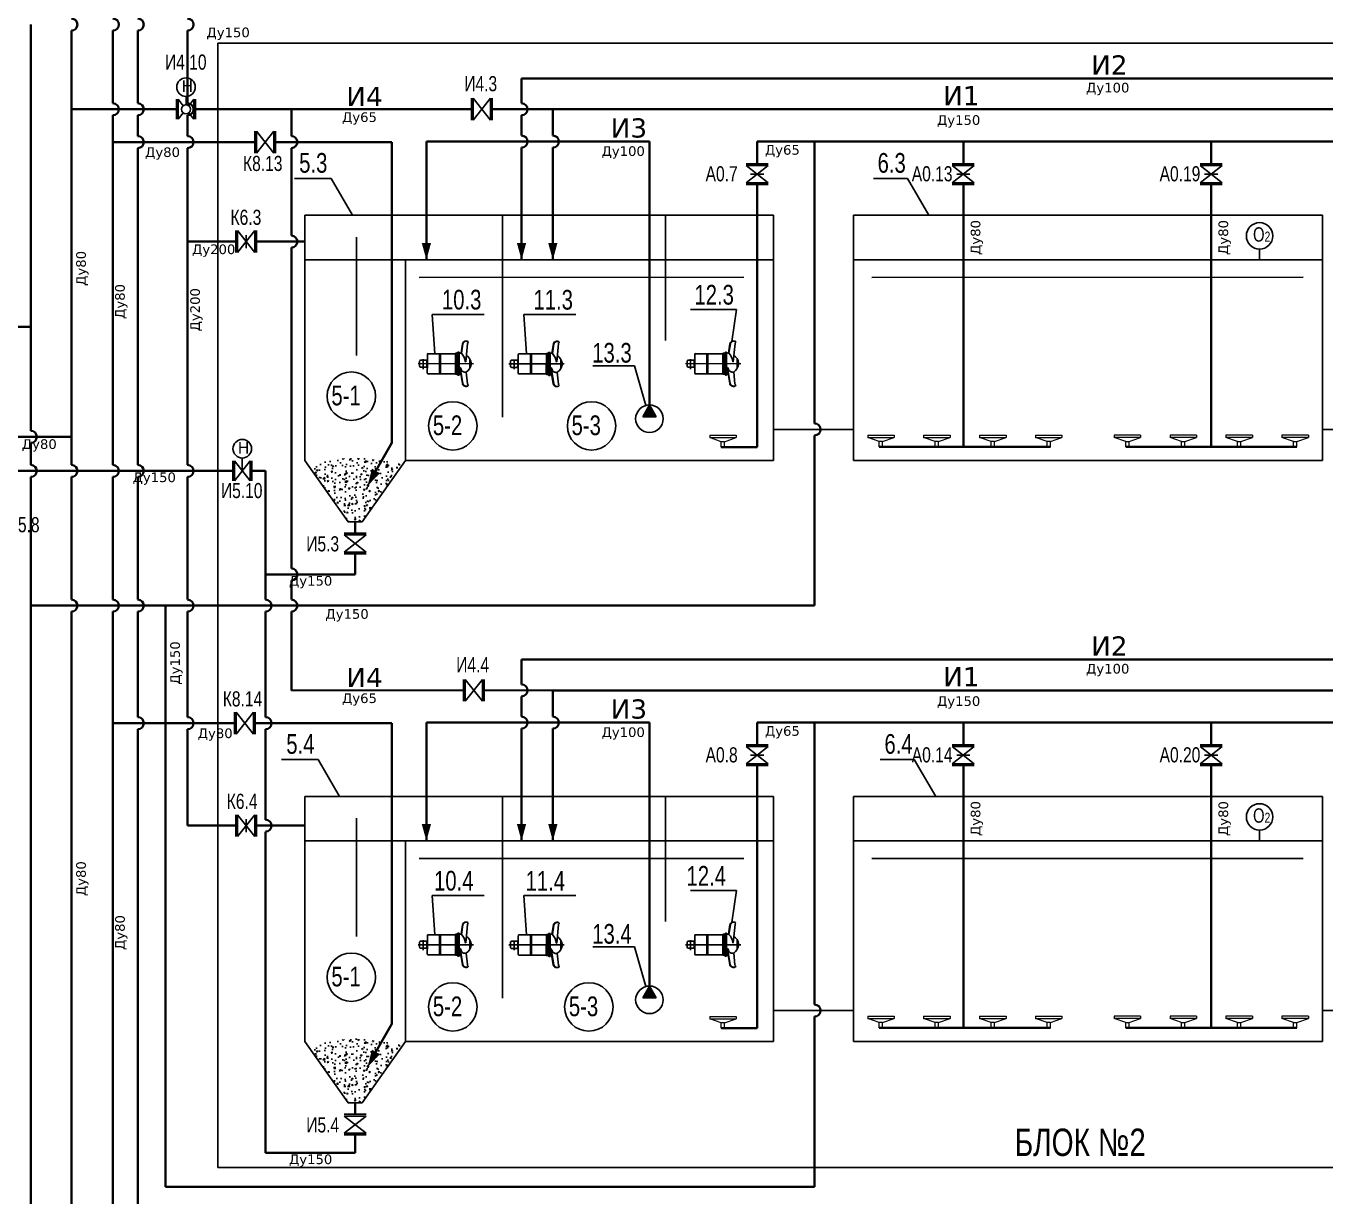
# Model space of a CAD drawing. Extents: x 431547 to 432141, y 118589 to 119430.
# Drawn here: x 431773.2 to 431975.7, y 119050.2 to 119232.6 of the extents above; entities that cross this region are included whole.
import ezdxf

# ---------------------------------------------------------------- set-up
doc = ezdxf.new("R2010")
doc.units = 0
doc.header["$LTSCALE"] = 300
doc.header["$MEASUREMENT"] = 0
doc.linetypes.add('DASHED2', pattern=[9.525, 6.35, -3.175])
doc.linetypes.add('HIDDEN2', pattern=[4.7625, 3.175, -1.5875])
for name, color, linetype in [('1', 7, 'CONTINUOUS'), ('Обозначение задвижек', 7, 'CONTINUOUS'), ('Слой1', 7, 'CONTINUOUS')]:
    doc.layers.add(name, color=color, linetype=linetype)
for name, color, linetype, lineweight, true_color in [('А0', 7, 'CONTINUOUS', 40, 0x00befa), ('И1', 7, 'CONTINUOUS', 40, 0xfa8200), ('И2', 7, 'CONTINUOUS', 40, 0xc86400), ('И3', 7, 'CONTINUOUS', 40, 0xaa5000), ('И4', 7, 'CONTINUOUS', 40, 0x783c00), ('И5', 7, 'CONTINUOUS', 40, 0x5a3200), ('К6', 7, 'CONTINUOUS', 40, 0x501400), ('К8', 7, 'CONTINUOUS', 40, 0x008282)]:
    doc.layers.add(name, color=color, linetype=linetype, lineweight=lineweight, true_color=true_color)
doc.layers.add('воздух', color=140, linetype='CONTINUOUS', lineweight=15)
doc.layers.add('Запорная арматура', color=200, linetype='CONTINUOUS', lineweight=20)
doc.styles.add('MONARCH', font='monarch', dxfattribs={"width": 0.77})

# ---------------------------------------------------------------- blocks, each defined once
blk = doc.blocks.new('_мешалка')
at = {"layer": '1', "color": 124}
for p, q in [((10, 107), (-200, -1028)), ((101, -19), (-101, 19)), ((-336, -623), (-232, -60)), ((-214, -49), (-25, -84)), ((-92, -34), (-99, -70)), ((-28, -83), (168, -119)), ((55, -61), (48, -97)), ((76, -699), (180, -136)), ((133, -391), (-279, -315)), ((137, -371), (-276, -295)), ((-639, -804), (-637, -789)), ((-367, -735), (-569, -728)), ((-367, -745), (-568, -738)), ((-146, -736), (-382, -692)), ((-365, -674), (81, -756)), ((-351, -651), (-355, -653)), ((-351, -651), (79, -730)), ((77, -730), (-351, -651)), ((82, -700), (-345, -621)), ((-146, -736), (91, -780)), ((-142, -715), (81, -756)), ((-68, -763), (-72, -772)), ((-72, -772), (248, -889)), ((-68, -763), (252, -879)), ((76, -729), (80, -733)), ((84, -703), (79, -730)), ((84, -703), (79, -730)), ((84, -703), (82, -700)), ((-609, -835), (-620, -842)), ((-594, -832), (-210, -867)), ((-280, -938), (-94, -972)), ((-210, -867), (-209, -859)), ((-173, -986), (-210, -979)), ((238, -986), (-1, -915)), ((252, -994), (260, -1005)), ((291, -976), (294, -961))]:
    blk.add_line(p, q, dxfattribs=at)
at = {"layer": '1', "color": 124, "linetype": 'Continuous'}
for p, q in [((-99, -70), (-99, -70)), ((-353, -648), (-348, -623)), ((-353, -648), (-348, -623)), ((-351, -651), (-353, -648)), ((-351, -651), (-353, -648)), ((-345, -621), (-348, -623))]:
    blk.add_line(p, q, dxfattribs=at)
at = {"layer": '1', "color": 124}
blk.add_lwpolyline([(-74, 64), (-92, -34, 0.414214), (-72, -63), (26, -81, 0.414214), (55, -61), (73, 37, 0.414214), (53, 66), (-45, 84, 0.414214)], format="xyb", close=True, dxfattribs=at)
at = {"layer": '1', "color": 124, "linetype": 'Continuous'}
for centre, start, end in [((-218, -63), 77.1017, 167.0397), ((165, -134), 352.0399, 79.5398)]:
    blk.add_arc(centre, 15, start, end, dxfattribs=at)
at = {"layer": '1', "color": 124}
for centre, radius, start, end in [((-600, -811), 40, 169.5398, 229.2486), ((-563, -803), 75, 94.5398, 169.5398), ((-562, -813), 75, 94.5398, 194.5407), ((-347, -688), 35.7, 103.1562, 187.8291), ((43, -718), 411, 176.7694, 183.6906), ((43, -718), 411, 173.7885, 176.7694), ((-108, -554), 322, 216.374, 251.6398), ((-316, -652), 411, 337.2951, 342.3102), ((-316, -652), 411, 342.3102, 345.2911), ((60, -763), 35.5, 331.1876, 55.9107), ((-623, -838), 5, 229.2486, 300.367), ((-596, -857), 25, 83.5136, 120.367), ((-144, -774), 215, 201.9683, 252.2211), ((-166, -757), 229, 268.2939, 315.9686), ((232, -1010), 25, 38.7126, 75.566), ((216, -956), 75, 324.5389, 64.5398), ((220, -947), 75, 349.5398, 64.5398), ((264, -1002), 5, 218.7126, 289.831), ((252, -969), 40, 289.831, 349.5398)]:
    blk.add_arc(centre, radius, start, end, dxfattribs=at)
blk.add_open_spline([(-72, -772), (-61, -782), (-38, -799), (-9, -815), (5, -845), (9, -874), (6, -899), (1, -911), (-1, -916)], degree=3, knots=[0, 0, 0, 0, 18.339493, 33.175611, 44.600606, 57.620778, 67.720748, 74.27857, 74.27857, 74.27857, 74.27857], dxfattribs=at)

msp = doc.modelspace()

# ---------------------------------------------------------------- hatches: boundary and pattern name
at = {"layer": '1', "ltscale": 0.3}
h = msp.add_hatch(color=1, dxfattribs=at)
h.dxf.hatch_style = 1
h.paths.add_polyline_path([(431870.42, 119173.51), (431871.47, 119171.65), (431869.38, 119171.65)])
at = {"layer": '1', "ltscale": 0.4}
h = msp.add_hatch(dxfattribs=at)
h.set_pattern_fill('AR-CONC', color=256, scale=0.319905)
h.set_pattern_definition([(50, (428127.8384, 119540.5957), (2.2945517, -0.2007473), [0.2399288, -2.6392168]), (355, (428127.8384, 119540.5957), (-0.4438725, 2.4063007), [0.191943, -2.1113734]), (100.451444, (428128.0297, 119540.579), (1.8506791, 2.2055535), [0.2039081, -2.2429891]), (46.1842, (428127.8384, 119541.2355), (3.414159, -0.5295046), [0.3598932, -3.9588252]), (96.63564, (428128.123, 119541.1914), (2.990031, 3.1162548), [0.3058623, -3.3644856]), (351.18416, (428127.8384, 119541.2355), (2.990031, 3.1162547), [0.2879146, -3.16706]), (21, (428128.1584, 119541.0755), (1.9095359, -1.2879982), [0.2399288, -2.6392168]), (326, (428128.1584, 119541.0755), (0.778378, 2.3197917), [0.191943, -2.1113734]), (71.451445, (428128.3175, 119540.9682), (2.687914, 1.0317935), [0.2039081, -2.2429891]), (37.5, (428127.83845, 119540.5957), (0.0389, 1.0649443), [0, -2.08578103, 0, -2.14336394, 0, -2.11937106]), (7.5, (428127.8384, 119540.5957), (0.84157278, 1.26174305), [0, -1.22203735, 0, -2.03779527, 0, -0.8077603]), (327.5, (428127.1251, 119540.5957), (1.70772502, -0.07215418), [0, -0.79976266, 0, -2.4952595, 0, -3.31101743]), (317.5, (428126.8052, 119540.5957), (1.8656421, 0.3202409), [0, -1.03969146, 0, -1.65710824, 0, -2.35130223])])
edge = h.paths.add_edge_path()
edge.add_spline(control_points=[(431828.69, 119164.81), (431827.56, 119165.01), (431823.83, 119165.49), (431819.71, 119165.03), (431817.69, 119163.46)], knot_values=[154.681496, 154.681496, 154.681496, 154.681496, 316.579474, 679.425503, 679.425503, 679.425503, 679.425503], degree=3, periodic=0)
edge.add_line((431817.69, 119163.46), (431823.45, 119155.29))
edge.add_line((431823.45, 119155.29), (431825.63, 119155.29))
edge.add_line((431825.63, 119155.29), (431831.89, 119164.17))
edge.add_spline(control_points=[(431831.89, 119164.17), (431830.83, 119164.4), (431829.77, 119164.63), (431828.69, 119164.81)], knot_values=[0, 0, 0, 0, 154.681496, 154.681496, 154.681496, 154.681496], degree=3, periodic=0)
at = {"layer": '1', "ltscale": 0.3}
h = msp.add_hatch(color=1, dxfattribs=at)
h.dxf.hatch_style = 1
h.paths.add_polyline_path([(431870.42, 119082.96), (431871.47, 119081.1), (431869.38, 119081.1)])
at = {"layer": '1', "ltscale": 0.4}
h = msp.add_hatch(dxfattribs=at)
h.set_pattern_fill('AR-CONC', color=256, scale=0.319905)
h.set_pattern_definition([(50, (428127.8384, 119450.0463), (2.2945517, -0.2007473), [0.2399288, -2.6392168]), (355, (428127.8384, 119450.0463), (-0.4438725, 2.4063007), [0.191943, -2.1113734]), (100.451444, (428128.0297, 119450.0295), (1.8506791, 2.2055535), [0.2039081, -2.2429891]), (46.1842, (428127.8384, 119450.686), (3.414159, -0.5295046), [0.3598932, -3.9588252]), (96.63564, (428128.123, 119450.642), (2.990031, 3.1162548), [0.3058623, -3.3644856]), (351.18416, (428127.8384, 119450.686), (2.990031, 3.1162547), [0.2879146, -3.16706]), (21, (428128.1584, 119450.5261), (1.9095359, -1.2879982), [0.2399288, -2.6392168]), (326, (428128.1584, 119450.526), (0.778378, 2.3197917), [0.191943, -2.1113734]), (71.451445, (428128.3175, 119450.4188), (2.687914, 1.0317935), [0.2039081, -2.2429891]), (37.5, (428127.83845, 119450.04626), (0.0389, 1.0649443), [0, -2.08578103, 0, -2.14336394, 0, -2.11937106]), (7.5, (428127.8384, 119450.0463), (0.84157278, 1.26174305), [0, -1.22203735, 0, -2.03779527, 0, -0.8077603]), (327.5, (428127.1251, 119450.0463), (1.70772502, -0.07215418), [0, -0.79976266, 0, -2.4952595, 0, -3.31101743]), (317.5, (428126.8052, 119450.0463), (1.8656421, 0.3202409), [0, -1.03969146, 0, -1.65710824, 0, -2.35130223])])
edge = h.paths.add_edge_path()
edge.add_spline(control_points=[(431828.69, 119074.26), (431827.56, 119074.46), (431823.83, 119074.95), (431819.71, 119074.48), (431817.69, 119072.91)], knot_values=[154.681496, 154.681496, 154.681496, 154.681496, 316.579474, 679.425503, 679.425503, 679.425503, 679.425503], degree=3, periodic=0)
edge.add_line((431817.69, 119072.91), (431823.45, 119064.74))
edge.add_line((431823.45, 119064.74), (431825.63, 119064.74))
edge.add_line((431825.63, 119064.74), (431831.89, 119073.62))
edge.add_spline(control_points=[(431831.89, 119073.62), (431830.83, 119073.85), (431829.77, 119074.08), (431828.69, 119074.26)], knot_values=[0, 0, 0, 0, 154.681496, 154.681496, 154.681496, 154.681496], degree=3, periodic=0)

# ---------------------------------------------------------------- linework, layer by layer
at = {"layer": '1'}
for p, q in [((431796.73, 119221.14), (431796.73, 119218.03)), ((431796.97, 119218.03), (431796.97, 119221.14)), ((431796.97, 119221.14), (431797.76, 119220.13)), ((431799.41, 119221.14), (431798.62, 119220.13)), ((431799.41, 119218.03), (431799.41, 119221.14)), ((431799.66, 119221.14), (431799.66, 119218.03)), ((431842.7, 119221.3), (431842.7, 119217.88)), ((431842.97, 119217.88), (431842.97, 119221.3)), ((431842.97, 119221.3), (431845.66, 119217.88)), ((431845.66, 119221.3), (431842.97, 119217.88)), ((431845.66, 119217.88), (431845.66, 119221.3)), ((431845.92, 119221.3), (431845.92, 119217.88)), ((431797.76, 119219.03), (431796.97, 119218.03)), ((431798.62, 119219.03), (431799.41, 119218.03)), ((431808.92, 119216.19), (431808.92, 119212.76)), ((431809.18, 119212.76), (431809.18, 119216.19)), ((431809.18, 119216.19), (431811.87, 119212.76)), ((431811.87, 119216.19), (431809.18, 119212.76)), ((431811.87, 119212.76), (431811.87, 119216.19)), ((431812.14, 119216.19), (431812.14, 119212.76)), ((431888.93, 119211.1), (431885.5, 119211.1)), ((431885.5, 119210.83), (431888.93, 119210.83)), ((431888.93, 119210.83), (431885.5, 119208.15)), ((431888.93, 119208.15), (431885.5, 119210.83)), ((431921.07, 119211.1), (431917.64, 119211.1)), ((431917.64, 119210.83), (431921.07, 119210.83)), ((431921.07, 119210.83), (431917.64, 119208.15)), ((431921.07, 119208.15), (431917.64, 119210.83)), ((431959.69, 119211.1), (431956.27, 119211.1)), ((431956.27, 119210.83), (431959.69, 119210.83)), ((431959.69, 119210.83), (431956.27, 119208.15)), ((431959.69, 119208.15), (431956.27, 119210.83)), ((431888.24, 119209.49), (431886.18, 119209.49)), ((431888.24, 119209.49), (431886.19, 119209.49)), ((431920.38, 119209.49), (431918.32, 119209.49)), ((431920.38, 119209.49), (431918.33, 119209.49)), ((431959.01, 119209.49), (431956.94, 119209.49)), ((431959.01, 119209.49), (431956.95, 119209.49)), ((431885.5, 119208.15), (431888.93, 119208.15)), ((431888.93, 119207.88), (431885.5, 119207.88)), ((431917.64, 119208.15), (431921.07, 119208.15)), ((431921.07, 119207.88), (431917.64, 119207.88)), ((431956.27, 119208.15), (431959.69, 119208.15)), ((431959.69, 119207.88), (431956.27, 119207.88)), ((431805.96, 119200.68), (431805.96, 119197.25)), ((431806.22, 119197.25), (431806.22, 119200.68)), ((431806.22, 119200.68), (431808.91, 119197.25)), ((431808.91, 119200.68), (431806.22, 119197.25)), ((431808.91, 119197.25), (431808.91, 119200.68)), ((431809.18, 119200.68), (431809.18, 119197.25)), ((431807.57, 119199.99), (431807.57, 119197.94)), ((431807.57, 119199.99), (431807.57, 119197.92)), ((431805.5, 119164.79), (431805.5, 119161.67)), ((431805.74, 119161.67), (431805.74, 119164.79)), ((431805.74, 119164.79), (431808.18, 119161.67)), ((431808.18, 119164.79), (431805.74, 119161.67)), ((431808.18, 119161.67), (431808.18, 119164.79)), ((431808.43, 119164.79), (431808.43, 119161.67)), ((431826.25, 119153.52), (431822.82, 119153.52)), ((431822.82, 119153.25), (431826.25, 119153.25)), ((431826.25, 119153.25), (431822.82, 119150.57)), ((431826.25, 119150.57), (431822.82, 119153.25)), ((431822.82, 119150.57), (431826.25, 119150.57)), ((431826.25, 119150.3), (431822.82, 119150.3)), ((431841.46, 119130.75), (431841.46, 119127.33)), ((431841.72, 119127.33), (431841.72, 119130.75)), ((431841.72, 119130.75), (431844.41, 119127.33)), ((431844.41, 119130.75), (431841.72, 119127.33)), ((431844.41, 119127.33), (431844.41, 119130.75)), ((431844.68, 119130.75), (431844.68, 119127.33)), ((431805.75, 119125.63), (431805.75, 119122.21)), ((431806.02, 119122.21), (431806.02, 119125.63)), ((431806.02, 119125.63), (431808.71, 119122.21)), ((431808.71, 119125.63), (431806.02, 119122.21)), ((431808.71, 119122.21), (431808.71, 119125.63)), ((431808.98, 119125.63), (431808.98, 119122.21)), ((431888.93, 119120.55), (431885.5, 119120.55)), ((431885.5, 119120.28), (431888.93, 119120.28)), ((431888.93, 119120.28), (431885.5, 119117.6)), ((431888.93, 119117.6), (431885.5, 119120.28)), ((431921.07, 119120.55), (431917.64, 119120.55)), ((431917.64, 119120.28), (431921.07, 119120.28)), ((431921.07, 119120.28), (431917.64, 119117.6)), ((431921.07, 119117.6), (431917.64, 119120.28)), ((431959.69, 119120.55), (431956.27, 119120.55)), ((431956.27, 119120.28), (431959.69, 119120.28)), ((431959.69, 119120.28), (431956.27, 119117.6)), ((431959.69, 119117.6), (431956.27, 119120.28)), ((431885.5, 119117.6), (431888.93, 119117.6)), ((431888.93, 119117.33), (431885.5, 119117.33)), ((431888.24, 119118.94), (431886.18, 119118.94)), ((431888.24, 119118.94), (431886.19, 119118.94)), ((431917.64, 119117.6), (431921.07, 119117.6)), ((431921.07, 119117.33), (431917.64, 119117.33)), ((431920.38, 119118.94), (431918.32, 119118.94)), ((431920.38, 119118.94), (431918.33, 119118.94)), ((431956.27, 119117.6), (431959.69, 119117.6)), ((431959.69, 119117.33), (431956.27, 119117.33)), ((431959.01, 119118.94), (431956.94, 119118.94)), ((431959.01, 119118.94), (431956.95, 119118.94)), ((431805.96, 119109.66), (431805.96, 119106.24)), ((431806.22, 119106.24), (431806.22, 119109.66)), ((431806.22, 119109.66), (431808.91, 119106.24)), ((431808.91, 119109.66), (431806.22, 119106.24)), ((431808.91, 119106.24), (431808.91, 119109.66)), ((431809.18, 119109.66), (431809.18, 119106.24)), ((431807.57, 119108.98), (431807.57, 119106.92)), ((431807.57, 119108.98), (431807.57, 119106.91)), ((431826.25, 119062.97), (431822.82, 119062.97)), ((431822.82, 119062.7), (431826.25, 119062.7)), ((431826.25, 119062.7), (431822.82, 119060.02)), ((431826.25, 119060.02), (431822.82, 119062.7)), ((431822.82, 119060.02), (431826.25, 119060.02)), ((431826.25, 119059.75), (431822.82, 119059.75))]:
    msp.add_line(p, q, dxfattribs=at)
at = {"layer": '1', "ltscale": 0.4}
for p, q in [((431815.08, 119208.79), (431820.81, 119208.79)), ((431820.81, 119208.79), (431824.16, 119203.07)), ((431905.33, 119208.79), (431910.64, 119208.79)), ((431910.64, 119208.79), (431913.98, 119203.07)), ((431910.64, 119208.79), (431913.98, 119203.07)), ((431816.69, 119164.86), (431816.69, 119203.07)), ((431816.69, 119203.07), (431889.77, 119203.07)), ((431847.5, 119203.07), (431847.5, 119171.61)), ((431872.94, 119203.07), (431872.94, 119183.54)), ((431889.77, 119203.07), (431889.77, 119164.86)), ((431902.26, 119164.86), (431902.26, 119203.07)), ((431902.26, 119203.07), (431975.34, 119203.07)), ((431975.34, 119203.07), (431975.34, 119164.86)), ((431824.75, 119199.68), (431824.75, 119181.22)), ((431832.38, 119164.86), (431832.38, 119196.11)), ((431816.69, 119164.86), (431823.45, 119155.29)), ((431832.38, 119164.86), (431825.63, 119155.29)), ((431889.77, 119164.86), (431832.38, 119164.86)), ((431975.34, 119164.86), (431902.26, 119164.86)), ((431823.45, 119155.29), (431825.63, 119155.29)), ((431813.07, 119118.24), (431818.8, 119118.24)), ((431818.8, 119118.24), (431822.14, 119112.52)), ((431906.4, 119118.24), (431911.71, 119118.24)), ((431911.71, 119118.24), (431915.06, 119112.52)), ((431816.69, 119074.32), (431816.69, 119112.52)), ((431816.69, 119112.52), (431889.77, 119112.52)), ((431847.5, 119112.52), (431847.5, 119081.06)), ((431872.94, 119112.52), (431872.94, 119092.99)), ((431889.77, 119112.52), (431889.77, 119074.32)), ((431902.26, 119074.32), (431902.26, 119112.52)), ((431902.26, 119112.52), (431975.34, 119112.52)), ((431975.34, 119112.52), (431975.34, 119074.32)), ((431824.75, 119109.13), (431824.75, 119090.67)), ((431832.38, 119074.32), (431832.38, 119105.56)), ((431816.69, 119074.32), (431823.45, 119064.74)), ((431832.38, 119074.32), (431825.63, 119064.74)), ((431889.77, 119074.32), (431832.38, 119074.32)), ((431975.34, 119074.32), (431902.26, 119074.32)), ((431823.45, 119064.74), (431825.63, 119064.74))]:
    msp.add_line(p, q, dxfattribs=at)
at = {"layer": '1', "color": 4, "ltscale": 0.4}
for p, q in [((431816.69, 119196.11), (431889.77, 119196.11)), ((431902.26, 119196.11), (431975.34, 119196.11)), ((431816.69, 119105.56), (431889.77, 119105.56)), ((431902.26, 119105.56), (431975.34, 119105.56))]:
    msp.add_line(p, q, dxfattribs=at)
at = {"layer": '1', "color": 4, "linetype": 'HIDDEN2', "ltscale": 0.25}
for p, q in [((431834.54, 119193.39), (431885.12, 119193.4)), ((431905.1, 119193.39), (431972.35, 119193.4)), ((431834.54, 119102.84), (431885.12, 119102.85)), ((431905.1, 119102.84), (431972.35, 119102.85))]:
    msp.add_line(p, q, dxfattribs=at)
at = {"layer": '1', "color": 1, "ltscale": 0.166667}
for p, q in [((431876.81, 119188.38), (431884.02, 119188.38)), ((431836.57, 119187.63), (431844.66, 119187.63)), ((431850.85, 119187.61), (431858.94, 119187.61)), ((431836.57, 119097.08), (431844.66, 119097.08)), ((431850.85, 119097.06), (431858.94, 119097.06)), ((431876.81, 119097.83), (431884.02, 119097.83))]:
    msp.add_line(p, q, dxfattribs=at)
at = {"layer": '1', "color": 1, "ltscale": 0.4}
for p, q in [((431884.02, 119188.38), (431883.27, 119183.41)), ((431836.57, 119187.63), (431836.97, 119181.5)), ((431850.85, 119187.61), (431851.29, 119181.47)), ((431861.58, 119179.6), (431868.11, 119179.6)), ((431868.11, 119179.6), (431869.86, 119173.43)), ((431836.57, 119097.08), (431836.97, 119090.95)), ((431850.85, 119097.06), (431851.29, 119090.92)), ((431884.02, 119097.83), (431883.27, 119092.86)), ((431861.58, 119089.05), (431868.11, 119089.05)), ((431868.11, 119089.05), (431869.86, 119082.88))]:
    msp.add_line(p, q, dxfattribs=at)
at = {"layer": '1', "color": 1}
for p, q in [((431870.42, 119173.51), (431869.38, 119171.65)), ((431870.42, 119173.51), (431871.47, 119171.65)), ((431870.42, 119082.96), (431869.38, 119081.1)), ((431870.42, 119082.96), (431871.47, 119081.1))]:
    msp.add_line(p, q, dxfattribs=at)
at = {"layer": '1', "color": 1, "ltscale": 0.3}
for p, q in [((431871.47, 119171.65), (431869.38, 119171.65)), ((431871.47, 119081.1), (431869.38, 119081.1))]:
    msp.add_line(p, q, dxfattribs=at)
at = {"layer": '1', "color": 22, "ltscale": 0.4}
for p, q in [((431889.77, 119169.69), (431902.26, 119169.69)), ((431975.34, 119169.69), (431987.83, 119169.69)), ((431889.77, 119079.14), (431902.26, 119079.14)), ((431975.34, 119079.14), (431987.83, 119079.14))]:
    msp.add_line(p, q, dxfattribs=at)
at = {"layer": '1', "linetype": 'DASHED2', "ltscale": 0.4}
msp.add_lwpolyline([(431803.16, 119229.88), (432062.6, 119229.88), (432062.6, 119054.7), (431803.16, 119054.7)], close=True, dxfattribs=at)
at = {"layer": '1', "ltscale": 0.5}
for centre in [(431798.19, 119223.04), (431806.96, 119166.69)]:
    msp.add_circle(centre, 1.45, dxfattribs=at)
at = {"layer": '1', "ltscale": 0.4}
for centre in [(431823.96, 119174.88), (431839.78, 119170.25), (431861.4, 119170.25), (431823.96, 119084.33), (431839.78, 119079.7), (431860.98, 119079.7)]:
    msp.add_circle(centre, 3.77, dxfattribs=at)
at = {"layer": '1', "color": 1}
for centre in [(431870.43, 119171.36), (431870.43, 119080.81)]:
    msp.add_circle(centre, 2.15, dxfattribs=at)
at = {"layer": 'А0', "ltscale": 0.4}
for p, q in [((431773.99, 119232.79), (431773.99, 119169.47)), ((431887.21, 119211.1), (431887.21, 119214.57)), ((431887.21, 119214.57), (432059.14, 119214.57)), ((431896.16, 119214.57), (431896.16, 119170.63)), ((431919.36, 119211.1), (431919.36, 119214.57)), ((431957.98, 119211.1), (431957.98, 119214.57)), ((431887.21, 119207.88), (431887.21, 119166.94)), ((431919.36, 119207.88), (431919.36, 119166.98)), ((431957.98, 119207.88), (431957.98, 119166.98)), ((431764.07, 119185.69), (431773.99, 119185.69)), ((431896.16, 119168.76), (431896.16, 119142.24)), ((431773.99, 119167.6), (431773.99, 119164.16)), ((431887.21, 119166.94), (431881.63, 119166.94)), ((431932.92, 119166.98), (431906.26, 119166.98)), ((431971.34, 119166.98), (431944.68, 119166.98)), ((431773.99, 119162.29), (431773.99, 119142.24)), ((431896.16, 119142.24), (431773.99, 119142.24)), ((431773.99, 119142.24), (431773.99, 119051.69)), ((431794.99, 119051.69), (431794.99, 119142.24)), ((431887.21, 119120.55), (431887.21, 119124.02)), ((431887.21, 119124.02), (432059.14, 119124.02)), ((431896.16, 119124.02), (431896.16, 119080.08)), ((431919.36, 119120.55), (431919.36, 119124.02)), ((431957.98, 119120.55), (431957.98, 119124.02)), ((431887.21, 119117.33), (431887.21, 119076.4)), ((431919.36, 119117.33), (431919.36, 119076.43)), ((431957.98, 119117.33), (431957.98, 119076.43)), ((431896.16, 119078.21), (431896.16, 119051.69)), ((431887.21, 119076.4), (431881.63, 119076.4)), ((431932.92, 119076.43), (431906.26, 119076.43)), ((431971.34, 119076.43), (431944.68, 119076.43)), ((431773.99, 119051.69), (431773.99, 118967.33)), ((431896.16, 119051.69), (431794.99, 119051.69))]:
    msp.add_line(p, q, dxfattribs=at)
for centre in [(431896.16, 119169.69), (431773.99, 119168.54), (431773.99, 119163.23), (431896.16, 119079.14)]:
    msp.add_arc(centre, 0.935, 270, 90, dxfattribs=at)
at = {"layer": 'воздух', "color": 1, "ltscale": 0.4}
for p, q in [((431879.83, 119168.78), (431883.95, 119168.78)), ((431879.83, 119168.78), (431879.83, 119168.42)), ((431881.63, 119167.76), (431879.83, 119168.42)), ((431879.83, 119168.42), (431883.95, 119168.42)), ((431881.63, 119166.94), (431881.63, 119167.76)), ((431882.15, 119167.76), (431881.63, 119167.76)), ((431882.15, 119167.76), (431883.95, 119168.42)), ((431882.15, 119166.94), (431882.15, 119167.76)), ((431883.95, 119168.78), (431883.95, 119168.42)), ((431904.46, 119168.82), (431908.59, 119168.82)), ((431904.46, 119168.82), (431904.46, 119168.46)), ((431906.26, 119167.8), (431904.46, 119168.46)), ((431904.46, 119168.46), (431908.59, 119168.46)), ((431906.26, 119166.98), (431906.26, 119167.8)), ((431906.78, 119167.8), (431906.26, 119167.8)), ((431906.78, 119167.8), (431908.59, 119168.46)), ((431906.78, 119166.98), (431906.78, 119167.8)), ((431908.59, 119168.82), (431908.59, 119168.46)), ((431913.17, 119168.82), (431917.3, 119168.82)), ((431913.17, 119168.82), (431913.17, 119168.46)), ((431914.97, 119167.8), (431913.17, 119168.46)), ((431913.17, 119168.46), (431917.3, 119168.46)), ((431914.97, 119166.98), (431914.97, 119167.8)), ((431915.5, 119167.8), (431914.97, 119167.8)), ((431915.5, 119167.8), (431917.3, 119168.46)), ((431915.5, 119166.98), (431915.5, 119167.8)), ((431917.3, 119168.82), (431917.3, 119168.46)), ((431921.89, 119168.82), (431926.01, 119168.82)), ((431921.89, 119168.82), (431921.89, 119168.46)), ((431923.69, 119167.8), (431921.89, 119168.46)), ((431921.89, 119168.46), (431926.01, 119168.46)), ((431923.69, 119166.98), (431923.69, 119167.8)), ((431924.21, 119167.8), (431923.69, 119167.8)), ((431924.21, 119167.8), (431926.01, 119168.46)), ((431924.21, 119166.98), (431924.21, 119167.8)), ((431926.01, 119168.82), (431926.01, 119168.46)), ((431930.6, 119168.82), (431934.72, 119168.82)), ((431930.6, 119168.82), (431930.6, 119168.46)), ((431932.4, 119167.8), (431930.6, 119168.46)), ((431930.6, 119168.46), (431934.72, 119168.46)), ((431932.4, 119166.98), (431932.4, 119167.8)), ((431932.92, 119167.8), (431932.4, 119167.8)), ((431932.92, 119167.8), (431934.72, 119168.46)), ((431932.92, 119166.98), (431932.92, 119167.8)), ((431934.72, 119168.82), (431934.72, 119168.46)), ((431947, 119168.82), (431942.88, 119168.82)), ((431942.88, 119168.82), (431942.88, 119168.46)), ((431944.68, 119167.8), (431942.88, 119168.46)), ((431947, 119168.46), (431942.88, 119168.46)), ((431944.68, 119166.98), (431944.68, 119167.8)), ((431944.68, 119167.8), (431945.2, 119167.8)), ((431945.2, 119167.8), (431947, 119168.46)), ((431945.2, 119166.98), (431945.2, 119167.8)), ((431947, 119168.82), (431947, 119168.46)), ((431955.71, 119168.82), (431951.59, 119168.82)), ((431951.59, 119168.82), (431951.59, 119168.46)), ((431953.39, 119167.8), (431951.59, 119168.46)), ((431955.71, 119168.46), (431951.59, 119168.46)), ((431953.39, 119166.98), (431953.39, 119167.8)), ((431953.39, 119167.8), (431953.91, 119167.8)), ((431953.91, 119167.8), (431955.71, 119168.46)), ((431953.91, 119166.98), (431953.91, 119167.8)), ((431955.71, 119168.82), (431955.71, 119168.46)), ((431964.43, 119168.82), (431960.3, 119168.82)), ((431960.3, 119168.82), (431960.3, 119168.46)), ((431962.1, 119167.8), (431960.3, 119168.46)), ((431964.43, 119168.46), (431960.3, 119168.46)), ((431962.1, 119166.98), (431962.1, 119167.8)), ((431962.1, 119167.8), (431962.62, 119167.8)), ((431962.62, 119167.8), (431964.43, 119168.46)), ((431962.62, 119166.98), (431962.62, 119167.8)), ((431964.43, 119168.82), (431964.43, 119168.46)), ((431973.14, 119168.82), (431969.01, 119168.82)), ((431969.01, 119168.82), (431969.01, 119168.46)), ((431970.81, 119167.8), (431969.01, 119168.46)), ((431973.14, 119168.46), (431969.01, 119168.46)), ((431970.81, 119166.98), (431970.81, 119167.8)), ((431970.81, 119167.8), (431971.34, 119167.8)), ((431971.34, 119167.8), (431973.14, 119168.46)), ((431971.34, 119166.98), (431971.34, 119167.8)), ((431973.14, 119168.82), (431973.14, 119168.46)), ((431879.83, 119078.23), (431883.95, 119078.23)), ((431879.83, 119078.23), (431879.83, 119077.87)), ((431881.63, 119077.21), (431879.83, 119077.87)), ((431879.83, 119077.87), (431883.95, 119077.87)), ((431881.63, 119076.4), (431881.63, 119077.21)), ((431882.15, 119077.21), (431881.63, 119077.21)), ((431882.15, 119077.21), (431883.95, 119077.87)), ((431882.15, 119076.4), (431882.15, 119077.21)), ((431883.95, 119078.23), (431883.95, 119077.87)), ((431904.46, 119078.27), (431908.59, 119078.27)), ((431904.46, 119078.27), (431904.46, 119077.91)), ((431906.26, 119077.25), (431904.46, 119077.91)), ((431904.46, 119077.91), (431908.59, 119077.91)), ((431906.26, 119076.43), (431906.26, 119077.25)), ((431906.78, 119077.25), (431906.26, 119077.25)), ((431906.78, 119077.25), (431908.59, 119077.91)), ((431906.78, 119076.43), (431906.78, 119077.25)), ((431908.59, 119078.27), (431908.59, 119077.91)), ((431913.17, 119078.27), (431917.3, 119078.27)), ((431913.17, 119078.27), (431913.17, 119077.91)), ((431914.97, 119077.25), (431913.17, 119077.91)), ((431913.17, 119077.91), (431917.3, 119077.91)), ((431914.97, 119076.43), (431914.97, 119077.25)), ((431915.5, 119077.25), (431914.97, 119077.25)), ((431915.5, 119077.25), (431917.3, 119077.91)), ((431915.5, 119076.43), (431915.5, 119077.25)), ((431917.3, 119078.27), (431917.3, 119077.91)), ((431921.89, 119078.27), (431926.01, 119078.27)), ((431921.89, 119078.27), (431921.89, 119077.91)), ((431923.69, 119077.25), (431921.89, 119077.91)), ((431921.89, 119077.91), (431926.01, 119077.91)), ((431923.69, 119076.43), (431923.69, 119077.25)), ((431924.21, 119077.25), (431923.69, 119077.25)), ((431924.21, 119077.25), (431926.01, 119077.91)), ((431924.21, 119076.43), (431924.21, 119077.25)), ((431926.01, 119078.27), (431926.01, 119077.91)), ((431930.6, 119078.27), (431934.72, 119078.27)), ((431930.6, 119078.27), (431930.6, 119077.91)), ((431932.4, 119077.25), (431930.6, 119077.91)), ((431930.6, 119077.91), (431934.72, 119077.91)), ((431932.4, 119076.43), (431932.4, 119077.25)), ((431932.92, 119077.25), (431932.4, 119077.25)), ((431932.92, 119077.25), (431934.72, 119077.91)), ((431932.92, 119076.43), (431932.92, 119077.25)), ((431934.72, 119078.27), (431934.72, 119077.91)), ((431947, 119078.27), (431942.88, 119078.27)), ((431942.88, 119078.27), (431942.88, 119077.91)), ((431944.68, 119077.25), (431942.88, 119077.91)), ((431947, 119077.91), (431942.88, 119077.91)), ((431944.68, 119076.43), (431944.68, 119077.25)), ((431944.68, 119077.25), (431945.2, 119077.25)), ((431945.2, 119077.25), (431947, 119077.91)), ((431945.2, 119076.43), (431945.2, 119077.25)), ((431947, 119078.27), (431947, 119077.91)), ((431955.71, 119078.27), (431951.59, 119078.27)), ((431951.59, 119078.27), (431951.59, 119077.91)), ((431953.39, 119077.25), (431951.59, 119077.91)), ((431955.71, 119077.91), (431951.59, 119077.91)), ((431953.39, 119076.43), (431953.39, 119077.25)), ((431953.39, 119077.25), (431953.91, 119077.25)), ((431953.91, 119077.25), (431955.71, 119077.91)), ((431953.91, 119076.43), (431953.91, 119077.25)), ((431955.71, 119078.27), (431955.71, 119077.91)), ((431964.43, 119078.27), (431960.3, 119078.27)), ((431960.3, 119078.27), (431960.3, 119077.91)), ((431962.1, 119077.25), (431960.3, 119077.91)), ((431964.43, 119077.91), (431960.3, 119077.91)), ((431962.1, 119076.43), (431962.1, 119077.25)), ((431962.1, 119077.25), (431962.62, 119077.25)), ((431962.62, 119077.25), (431964.43, 119077.91)), ((431962.62, 119076.43), (431962.62, 119077.25)), ((431964.43, 119078.27), (431964.43, 119077.91)), ((431973.14, 119078.27), (431969.01, 119078.27)), ((431969.01, 119078.27), (431969.01, 119077.91)), ((431970.81, 119077.25), (431969.01, 119077.91)), ((431973.14, 119077.91), (431969.01, 119077.91)), ((431970.81, 119076.43), (431970.81, 119077.25)), ((431970.81, 119077.25), (431971.34, 119077.25)), ((431971.34, 119077.25), (431973.14, 119077.91)), ((431971.34, 119076.43), (431971.34, 119077.25)), ((431973.14, 119078.27), (431973.14, 119077.91))]:
    msp.add_line(p, q, dxfattribs=at)
at = {"layer": 'И1', "ltscale": 0.4}
for p, q in [((431997.81, 119219.58), (431855.37, 119219.58)), ((431855.37, 119219.58), (431855.37, 119215.5)), ((431855.37, 119213.63), (431855.37, 119196.11)), ((431997.81, 119129.03), (431855.37, 119129.03)), ((431855.37, 119129.03), (431855.37, 119124.95)), ((431855.37, 119123.08), (431855.37, 119105.56))]:
    msp.add_line(p, q, dxfattribs=at)
at = {"layer": 'И1', "ltscale": 0.3}
for points in [[(431855.37, 119196.11, 0, 1.45, 0), (431855.37, 119198.76, 0.903, 0.903, 0)], [(431855.37, 119105.56, 0, 1.45, 0), (431855.37, 119108.21, 0.903, 0.903, 0)]]:
    msp.add_lwpolyline(points, format="xyseb", dxfattribs=at)
at = {"layer": 'И1', "ltscale": 0.4}
for centre in [(431855.37, 119214.56), (431855.37, 119124.01)]:
    msp.add_arc(centre, 0.935, 270, 90, dxfattribs=at)
at = {"layer": 'И2', "ltscale": 0.4}
for p, q in [((432054.42, 119224.38), (431850.49, 119224.38)), ((431850.49, 119224.38), (431850.49, 119220.52)), ((431850.49, 119218.65), (431850.49, 119215.5)), ((431850.49, 119213.63), (431850.49, 119196.11)), ((432054.42, 119133.83), (431850.49, 119133.83)), ((431850.49, 119133.83), (431850.49, 119129.97)), ((431850.49, 119128.1), (431850.49, 119124.95)), ((431850.49, 119123.08), (431850.49, 119105.56))]:
    msp.add_line(p, q, dxfattribs=at)
at = {"layer": 'И2', "ltscale": 0.3}
for points in [[(431850.49, 119196.11, 0, 1.45, 0), (431850.49, 119198.76, 0.903, 0.903, 0)], [(431850.49, 119105.56, 0, 1.45, 0), (431850.49, 119108.21, 0.903, 0.903, 0)]]:
    msp.add_lwpolyline(points, format="xyseb", dxfattribs=at)
at = {"layer": 'И2', "ltscale": 0.4}
for centre in [(431850.49, 119219.58), (431850.49, 119214.56), (431850.49, 119129.03), (431850.49, 119124.01)]:
    msp.add_arc(centre, 0.935, 270, 90, dxfattribs=at)
at = {"layer": 'И3', "ltscale": 0.4}
for p, q in [((431870.42, 119214.56), (431835.66, 119214.56)), ((431835.66, 119214.56), (431835.66, 119196.11)), ((431870.42, 119173.51), (431870.42, 119214.56)), ((431870.42, 119124.01), (431835.66, 119124.01)), ((431835.66, 119124.01), (431835.66, 119105.56)), ((431870.42, 119082.96), (431870.42, 119124.01))]:
    msp.add_line(p, q, dxfattribs=at)
at = {"layer": 'И3', "ltscale": 0.3}
for points in [[(431835.66, 119196.11, 0, 1.45, 0), (431835.66, 119198.76, 0.903, 0.903, 0)], [(431835.66, 119105.56, 0, 1.45, 0), (431835.66, 119108.21, 0.903, 0.903, 0)]]:
    msp.add_lwpolyline(points, format="xyseb", dxfattribs=at)
at = {"layer": 'И4', "ltscale": 0.4}
for p, q in [((431780.33, 119164.16), (431780.33, 119231.86)), ((431796.73, 119219.58), (431780.33, 119219.58)), ((431842.7, 119219.59), (431799.66, 119219.58)), ((431814.61, 119215.41), (431814.61, 119219.59)), ((431855.37, 119219.58), (431845.92, 119219.59)), ((431814.61, 119199.9), (431814.61, 119213.54)), ((431814.61, 119148.04), (431814.61, 119198.03)), ((431780.33, 119168.54), (431729.68, 119168.54)), ((431814.61, 119168.54), (431814.61, 119168.54)), ((431780.33, 119143.18), (431780.33, 119162.29)), ((431814.61, 119143.18), (431814.61, 119146.17)), ((431780.33, 119038.48), (431780.33, 119141.31)), ((431814.61, 119129.03), (431814.61, 119141.31)), ((431841.46, 119129.04), (431814.61, 119129.03)), ((431855.37, 119129.03), (431844.68, 119129.04))]:
    msp.add_line(p, q, dxfattribs=at)
for centre in [(431780.33, 119232.79), (431814.61, 119214.48), (431814.61, 119198.96), (431780.33, 119163.23), (431814.61, 119147.1), (431780.33, 119142.24), (431810.59, 119142.24), (431814.61, 119142.24), (431810.59, 119123.92), (431810.59, 119107.95)]:
    msp.add_arc(centre, 0.935, 270, 90, dxfattribs=at)
at = {"layer": 'И5', "ltscale": 0.4}
for p, q in [((431805.5, 119163.23), (431734.24, 119163.23)), ((431810.59, 119163.23), (431808.43, 119163.23)), ((431810.59, 119163.23), (431810.59, 119143.18)), ((431824.54, 119155.29), (431824.54, 119153.52)), ((431824.54, 119150.3), (431824.54, 119147.1)), ((431824.54, 119147.1), (431810.59, 119147.1)), ((431810.59, 119141.31), (431810.59, 119124.86)), ((431810.59, 119122.99), (431810.59, 119108.88)), ((431810.59, 119107.01), (431810.59, 119056.95)), ((431824.54, 119064.74), (431824.54, 119062.97)), ((431824.54, 119059.75), (431824.54, 119056.95)), ((431824.54, 119056.95), (431810.59, 119056.95))]:
    msp.add_line(p, q, dxfattribs=at)
at = {"layer": 'К6', "ltscale": 0.4}
for p, q in [((431790.67, 119231.86), (431790.67, 119220.52)), ((431798.44, 119231.86), (431798.44, 119220.52)), ((431790.67, 119218.65), (431790.67, 119215.41)), ((431798.44, 119215.41), (431798.44, 119218.65)), ((431790.67, 119213.54), (431790.67, 119164.16)), ((431798.44, 119164.16), (431798.44, 119213.54)), ((431805.96, 119198.96), (431798.44, 119198.96)), ((431809.18, 119198.96), (431816.69, 119198.96)), ((431790.67, 119162.29), (431790.67, 119143.18)), ((431798.44, 119143.18), (431798.44, 119162.29)), ((431790.67, 119141.31), (431790.67, 119124.86)), ((431798.44, 119124.86), (431798.44, 119141.31)), ((431790.67, 119122.99), (431790.67, 119039.42)), ((431798.44, 119107.95), (431798.44, 119122.99)), ((431798.44, 119107.95), (431805.96, 119107.95)), ((431809.18, 119107.95), (431816.69, 119107.95))]:
    msp.add_line(p, q, dxfattribs=at)
for centre in [(431790.67, 119232.79), (431798.44, 119232.79), (431790.67, 119219.58), (431798.44, 119219.58), (431790.67, 119214.47), (431798.44, 119214.47), (431790.67, 119163.23), (431798.44, 119163.23), (431790.67, 119142.24), (431798.44, 119142.24), (431790.67, 119123.92), (431798.44, 119123.92)]:
    msp.add_arc(centre, 0.935, 270, 90, dxfattribs=at)
at = {"layer": 'К8', "ltscale": 0.4}
for p, q in [((431786.79, 119220.52), (431786.79, 119231.86)), ((431786.79, 119164.16), (431786.79, 119218.65)), ((431808.92, 119214.48), (431786.79, 119214.47)), ((431812.14, 119214.48), (431830.26, 119214.47)), ((431830.26, 119167.6), (431830.26, 119214.47)), ((431830.26, 119167.6), (431827.8, 119163.23)), ((431786.79, 119143.18), (431786.79, 119162.29)), ((431786.79, 119039.41), (431786.79, 119141.31)), ((431805.75, 119123.92), (431786.79, 119123.92)), ((431808.98, 119123.92), (431830.26, 119123.92)), ((431830.26, 119077.05), (431830.26, 119123.92)), ((431830.26, 119077.05), (431827.8, 119072.68))]:
    msp.add_line(p, q, dxfattribs=at)
at = {"layer": 'К8', "ltscale": 0.3}
for points in [[(431826.49, 119160.91, 0, 1.45, 0), (431827.8, 119163.23, 0.903, 0.903, 0)], [(431826.49, 119070.37, 0, 1.45, 0), (431827.8, 119072.68, 0.903, 0.903, 0)]]:
    msp.add_lwpolyline(points, format="xyseb", dxfattribs=at)
at = {"layer": 'К8', "ltscale": 0.4}
for centre in [(431786.79, 119232.79), (431786.79, 119219.58), (431786.79, 119163.23), (431786.79, 119142.24)]:
    msp.add_arc(centre, 0.935, 270, 90, dxfattribs=at)
at = {"layer": 'Обозначение задвижек', "color": 120, "ltscale": 0.4}
for p, q in [((431965.54, 119196.11), (431965.54, 119197.8)), ((431965.54, 119105.56), (431965.54, 119107.25))]:
    msp.add_line(p, q, dxfattribs=at)
for centre in [(431965.54, 119199.86), (431965.54, 119109.31)]:
    msp.add_circle(centre, 2.06, dxfattribs=at)
at = {"layer": 'Слой1', "ltscale": 0.4}
for p, q in [((431798.19, 119220.28), (431798.19, 119221.59)), ((431806.96, 119163.23), (431806.96, 119165.23))]:
    msp.add_line(p, q, dxfattribs=at)
msp.add_circle((431798.19, 119219.58), 0.699, dxfattribs=at)

# ---------------------------------------------------------------- block references
at = {"layer": '1', "color": 124, "linetype": 'Continuous', "xscale": -0.007464451537334226, "yscale": 0.007464451537334224, "zscale": 0.007464451537334224, "rotation": 79.45149475423656}
for p in [(431835.16, 119179.88), (431849.33, 119179.85), (431876.85, 119179.88)]:
    msp.add_blockref('_мешалка', p, dxfattribs=at)
at = {"layer": '1', "color": 1, "linetype": 'Continuous', "xscale": -0.007464451537334226, "yscale": 0.007464451537334224, "zscale": 0.007464451537334224, "rotation": 79.45149475423656}
for p in [(431835.16, 119089.33), (431849.33, 119089.3), (431876.85, 119089.33)]:
    msp.add_blockref('_мешалка', p, dxfattribs=at)

# ---------------------------------------------------------------- texts
at = {"layer": '1', "linetype": 'DASHED2', "ltscale": 15, "char_height": 1.7915, "width": 3.6525, "attachment_point": 1}
for insert in [(431797.47, 119224.08), (431806.24, 119167.73)]:
    msp.add_mtext('{\\fVerdana|b0|i0|c204|p34;Н}', dxfattribs=dict(at, insert=insert))
at = {"layer": '1', "ltscale": 0.4, "attachment_point": 1, "style": 'MONARCH'}
for s, width, insert, char_height in [('5.3', 7.4517, (431815.83, 119212.77), 3.071), ('6.3', 7.4517, (431905.99, 119212.77), 3.071), ('5-1', 7.4517, (431820.85, 119176.52), 3.071), ('5-2', 7.4517, (431836.67, 119171.88), 3.071), ('5-3', 7.4517, (431858.29, 119171.88), 3.071), ('5.4', 7.4517, (431813.82, 119122.22), 3.071), ('6.4', 7.4517, (431907.06, 119122.22), 3.071), ('5-1', 7.4517, (431820.85, 119085.97), 3.071), ('5-2', 7.4517, (431836.67, 119081.33), 3.071), ('5-3', 7.4517, (431857.87, 119081.33), 3.071), ('БЛОК {\\fArial|b0|i0|c204|p34;№2}', 34.2246, (431927.36, 119060.74), 4.2654)]:
    msp.add_mtext_dynamic_manual_height_columns(s, width=width, gutter_width=16, heights=[0], dxfattribs=dict(at, insert=insert, char_height=char_height))
at = {"layer": '1', "color": 1, "ltscale": 0.4, "char_height": 3.071, "attachment_point": 1, "style": 'MONARCH'}
for s, heights, insert in [('12.3', [0], (431877.44, 119192.22)), ('10.3', [0], (431838.08, 119191.46)), ('11.3', [0], (431852.35, 119191.44)), ('13.3', [0], (431861.51, 119183.18)), ('10.4', [0], (431836.85, 119100.91)), ('12.4', [0], (431876.21, 119101.67)), ('11.4', [0], (431851.12, 119100.89)), ('13.4', [3.07], (431861.51, 119092.63))]:
    msp.add_mtext_dynamic_manual_height_columns(s, width=7.4517, gutter_width=16, heights=heights, dxfattribs=dict(at, insert=insert))
at = {"layer": 'А0', "ltscale": 0.4, "char_height": 1.5, "width": 4.87, "attachment_point": 3}
for s, insert in [('{\\fVerdana|b0|i0|c204|p34;Ду\\fVerdana|b0|i0|c0|p34;150}', (431808.13, 119232.32)), ('{\\fVerdana|b0|i0|c204|p34;Ду65}', (431893.87, 119214.01)), ('{\\fVerdana|b0|i0|c204|p34;Ду\\fVerdana|b0|i0|c0|p34;150}', (431826.67, 119141.69)), ('{\\fVerdana|b0|i0|c204|p34;Ду65}', (431893.87, 119123.46))]:
    msp.add_mtext(s, dxfattribs=dict(at, insert=insert))
at = {"layer": 'А0', "ltscale": 0.4, "char_height": 1.5, "width": 4.87, "attachment_point": 3, "rotation": 90}
for s, insert in [('{\\fVerdana|b0|i0|c204|p34;Ду8\\fVerdana|b0|i0|c0|p34;0}', (431920.51, 119202.33)), ('{\\fVerdana|b0|i0|c204|p34;Ду8\\fVerdana|b0|i0|c0|p34;0}', (431959.13, 119202.33)), ('{\\fVerdana|b0|i0|c204|p34;Ду\\fVerdana|b0|i0|c0|p34;150}', (431795.73, 119136.68)), ('{\\fVerdana|b0|i0|c204|p34;Ду8\\fVerdana|b0|i0|c0|p34;0}', (431920.51, 119111.78)), ('{\\fVerdana|b0|i0|c204|p34;Ду8\\fVerdana|b0|i0|c0|p34;0}', (431959.13, 119111.78))]:
    msp.add_mtext(s, dxfattribs=dict(at, insert=insert))
at = {"layer": 'Запорная арматура', "ltscale": 0.4, "char_height": 2.361, "attachment_point": 1, "style": 'MONARCH'}
for s, insert in [('И4.10', (431794.91, 119228.12)), ('И4.3', (431841.56, 119224.76)), ('К8.13', (431807.08, 119212.33)), ('А0.7', (431879.18, 119210.72)), ('А0.13', (431911.32, 119210.72)), ('А0.19', (431949.95, 119210.72)), ('К6.3', (431805.13, 119203.94)), ('И5.10', (431803.63, 119161.35)), ('И5.8', (431770.24, 119156.03)), ('И5.3', (431816.93, 119153.05)), ('И4.4', (431840.31, 119134.21)), ('К8.14', (431803.92, 119128.89)), ('А0.8', (431879.18, 119120.17)), ('А0.14', (431911.32, 119120.17)), ('А0.20', (431949.95, 119120.17)), ('К6.4', (431804.54, 119112.93)), ('И5.4', (431816.93, 119062.5))]:
    msp.add_mtext_dynamic_manual_height_columns(s, width=5.7267, gutter_width=885.28, heights=[0], dxfattribs=dict(at, insert=insert))
at = {"layer": 'И1', "ltscale": 15, "width": 6.0875, "attachment_point": 1}
for s, insert, char_height in [('{\\fVerdana|b0|i0|c204|p34;И1}', (431916.21, 119223.2), 2.9858), ('{\\fVerdana|b0|i0|c204|p34;Ду150}', (431915.25, 119218.66), 1.5), ('{\\fVerdana|b0|i0|c204|p34;И1}', (431916.21, 119132.65), 2.9858), ('{\\fVerdana|b0|i0|c204|p34;Ду150}', (431915.25, 119128.11), 1.5)]:
    msp.add_mtext(s, dxfattribs=dict(at, insert=insert, char_height=char_height))
at = {"layer": 'И2', "ltscale": 15, "width": 6.0875, "attachment_point": 1}
for s, insert, char_height in [('{\\fVerdana|b0|i0|c204|p34;И2}', (431939.28, 119227.99), 2.9858), ('{\\fVerdana|b0|i0|c204|p34;Ду100}', (431938.49, 119223.71), 1.5), ('{\\fVerdana|b0|i0|c204|p34;И2}', (431939.28, 119137.44), 2.9858), ('{\\fVerdana|b0|i0|c204|p34;Ду100}', (431938.49, 119133.16), 1.5)]:
    msp.add_mtext(s, dxfattribs=dict(at, insert=insert, char_height=char_height))
at = {"layer": 'И3', "ltscale": 15, "width": 6.0875, "attachment_point": 1}
for s, insert, char_height in [('{\\fVerdana|b0|i0|c204|p34;И3}', (431864.39, 119218.17), 2.9858), ('{\\fVerdana|b0|i0|c204|p34;Ду100}', (431862.96, 119213.82), 1.5), ('{\\fVerdana|b0|i0|c204|p34;И3}', (431864.39, 119127.62), 2.9858), ('{\\fVerdana|b0|i0|c204|p34;Ду100}', (431862.96, 119123.27), 1.5)]:
    msp.add_mtext(s, dxfattribs=dict(at, insert=insert, char_height=char_height))
at = {"layer": 'И4', "ltscale": 15}
for s, insert, char_height, width, attachment_point in [('{\\fVerdana|b0|i0|c204|p34;И4}', (431823.17, 119223.07), 2.9858, 6.0875, 1), ('{\\fVerdana|b0|i0|c204|p34;Ду65}', (431827.95, 119219.11), 1.5, 4.87, 3), ('{\\fVerdana|b0|i0|c204|p34;Ду80}', (431778.04, 119168.16), 1.5, 4.87, 3), ('{\\fVerdana|b0|i0|c204|p34;И4}', (431823.17, 119132.52), 2.9858, 6.0875, 1), ('{\\fVerdana|b0|i0|c204|p34;Ду65}', (431827.95, 119128.56), 1.5, 4.87, 3)]:
    msp.add_mtext(s, dxfattribs=dict(at, insert=insert, char_height=char_height, width=width, attachment_point=attachment_point))
at = {"layer": 'И4', "ltscale": 15, "char_height": 1.5, "width": 4.87, "attachment_point": 3, "rotation": 90}
for insert in [(431781.07, 119197.51), (431781.07, 119102.41)]:
    msp.add_mtext('{\\fVerdana|b0|i0|c204|p34;Ду80}', dxfattribs=dict(at, insert=insert))
at = {"layer": 'И5', "ltscale": 15, "char_height": 1.5, "width": 6.0875, "attachment_point": 3}
for insert in [(431796.61, 119162.99), (431820.99, 119146.86), (431820.99, 119056.71)]:
    msp.add_mtext('{\\fVerdana|b0|i0|c204|p34;Ду150}', dxfattribs=dict(at, insert=insert))
at = {"layer": 'К6', "ltscale": 15, "insert": (431805.88, 119198.52), "char_height": 1.5, "width": 6.0875, "attachment_point": 3}
msp.add_mtext('{\\fVerdana|b0|i0|c204|p34;Ду200}', dxfattribs=at)
at = {"layer": 'К6', "ltscale": 15, "insert": (431798.85, 119191.72), "char_height": 1.5, "width": 6.0875, "attachment_point": 3, "rotation": 90}
msp.add_mtext('{\\fVerdana|b0|i0|c204|p34;Ду200}', dxfattribs=at)
at = {"layer": 'К8', "ltscale": 15, "char_height": 1.5, "width": 4.87, "attachment_point": 3}
for insert in [(431797.25, 119213.65), (431805.46, 119123.1)]:
    msp.add_mtext('{\\fVerdana|b0|i0|c204|p34;Ду80}', dxfattribs=dict(at, insert=insert))
at = {"layer": 'К8', "ltscale": 15, "char_height": 1.5, "width": 4.87, "attachment_point": 3, "rotation": 90}
for insert in [(431787.14, 119192.36), (431787.14, 119094.01)]:
    msp.add_mtext('{\\fVerdana|b0|i0|c204|p34;Ду80}', dxfattribs=dict(at, insert=insert))
at = {"layer": 'Обозначение задвижек', "color": 120, "ltscale": 0.4, "char_height": 2.2393, "attachment_point": 1, "style": 'MONARCH'}
for insert in [(431964.52, 119201.2), (431964.52, 119110.65)]:
    msp.add_mtext_dynamic_manual_height_columns('О{\\H0.7x;2}', width=5.8654, gutter_width=16, heights=[0], dxfattribs=dict(at, insert=insert))

doc.saveas('drawing.dxf')
